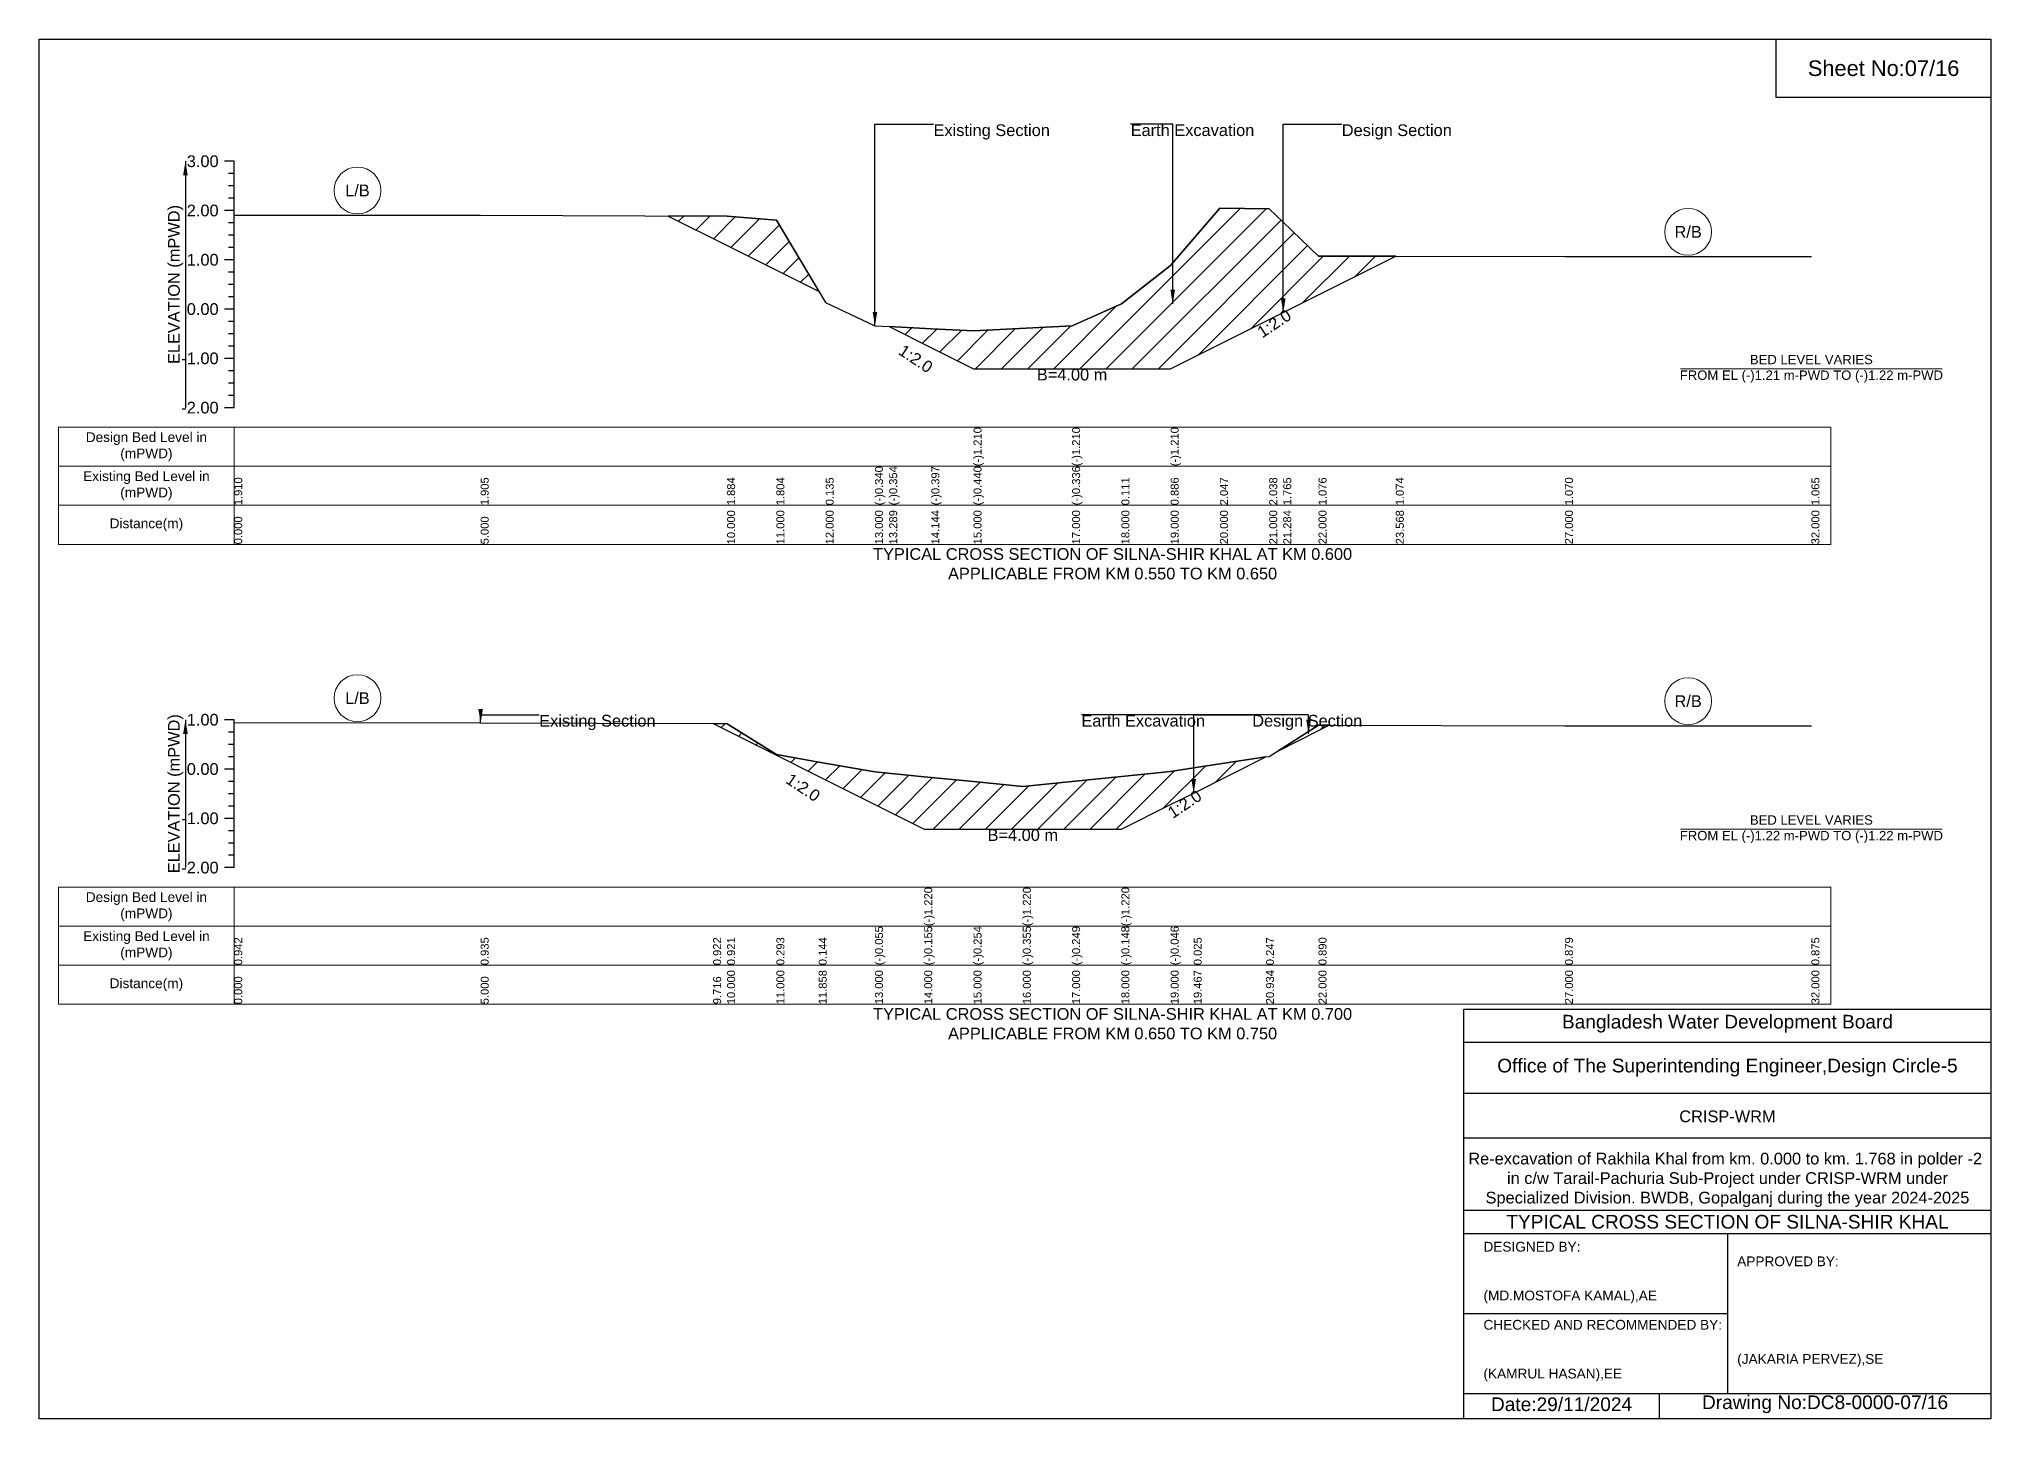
# Model space of a CAD drawing. Header units: inches. Extents: x 91000 to 258000, y -5656 to 0.
# Drawn here: x 160000 to 168000, y -5656 to 0 of the extents above; entities that cross this region are included whole.
import ezdxf

# ---------------------------------------------------------------- set-up
doc = ezdxf.new("R2010")
doc.units = ezdxf.units.IN
doc.header["$LTSCALE"] = 7
doc.header["$MEASUREMENT"] = 0
for name, color, linetype, lineweight in [('Cross section Data Border', 7, 'Continuous', 9), ('Cross Section Labels', 7, 'Continuous', 9), ('Existing_Bed_Level for Xsection', 7, 'Continuous', 25)]:
    doc.layers.add(name, color=color, linetype=linetype, lineweight=lineweight)
doc.styles.get("Standard").update_dxf_attribs({"font": 'arial.ttf'})
doc.dimstyles.get("Standard").update_dxf_attribs({"dimtxt": 0.18, "dimasz": 0.18, "dimexe": 0.18, "dimexo": 0.0625, "dimgap": 0.09, "dimtad": 0, "dimtih": 1, "dimtoh": 1, "dimdec": 4, "dimzin": 0, "dimdsep": 46, "dimtxsty": 'Standard', "dimcen": 0.09, "dimadec": 0, "dimazin": 0, "dimtfac": 1, "dimtdec": 4, "dimtofl": 0, "dimtmove": 0, "dimatfit": 3, "dimfxl": 1, "dimtolj": 1, "dimtzin": 0, "dimarcsym": 0})

msp = doc.modelspace()

# ---------------------------------------------------------------- hatches: boundary and pattern name
at = {"layer": 'Existing_Bed_Level for Xsection'}
h = msp.add_hatch(dxfattribs=at)
h.set_pattern_fill('ANSI31', color=256, scale=606, style=0)
h.paths.add_polyline_path([(163484.4, -1178.7), (163657.2, -1265.1), (163830, -1351.5), (164234, -1351.5), (164436, -1351.5), (164638, -1351.5), (164840, -1250.5), (165042, -1149.5), (165099.4, -1120.8), (165244, -1048.5), (165560.8, -890.1), (165244, -889.8), (165099.4, -750.7), (165042, -695.4), (164840, -693.6), (164638, -928.1), (164436, -1084.7), (164234, -1175), (163830, -1196), (163657.2, -1187.4)])
h = msp.add_hatch(dxfattribs=at)
h.set_pattern_fill('ANSI31', color=256, scale=606, style=0)
h.paths.add_polyline_path([(162578, -725.5), (162820, -846.5), (163022, -947.5), (163197.2, -1035.1), (163022, -742.7), (162820, -726.6)])
h = msp.add_hatch(dxfattribs=at)
h.set_pattern_fill('ANSI31', color=256, scale=606, style=0)
h.paths.add_polyline_path([(162762.7, -2806.1), (162820, -2834.7), (163022, -2935.7), (163195.4, -3022.4), (163426, -3137.7), (163628, -3238.7), (163830, -3238.7), (164032, -3238.7), (164234, -3238.7), (164436, -3238.7), (164638, -3137.7), (164732.3, -3090.6), (165028.7, -2942.4), (164732.3, -2987.3), (164638, -3001.6), (164436, -3022.1), (164234, -3042.6), (164032, -3064), (163830, -3043.6), (163628, -3023.5), (163426, -3003.4), (163195.4, -2963.3), (163022, -2933.1), (162820, -2806.2)])
h = msp.add_hatch(dxfattribs=at)
h.set_pattern_fill('ANSI31', color=256, scale=606, style=0)
h.paths.add_polyline_path([(165076.9, -2918.3), (165244, -2834.7), (165288.2, -2812.6), (165244, -2812.5)])

# ---------------------------------------------------------------- linework, layer by layer
for points in [[(160000, 0), (168000, 0), (168000, -5656), (160000, -5656)], [(167120, 0), (168000, 0), (168000, -240), (167120, -240)]]:
    msp.add_lwpolyline(points, close=True)
for points in [[(165840, -5656), (165840, -3976), (168000, -3976)], [(165840, -4112), (168000, -4112)], [(165840, -4320), (168000, -4320)], [(165840, -4504), (168000, -4504)], [(165840, -4800), (168000, -4800)], [(165840, -4896), (168000, -4896)], [(166920, -4896), (166920, -5552)], [(165840, -5224), (166920, -5224)], [(165840, -5552), (168000, -5552)], [(166640, -5552), (166640, -5656)]]:
    msp.add_lwpolyline(points)
at = {"layer": 'Cross section Data Border'}
for points in [[(160080, -1591.1), (167344, -1591.1), (167344, -2071.1), (160080, -2071.1)], [(160080, -3476.3), (167344, -3476.3), (167344, -3956.3), (160080, -3956.3)]]:
    msp.add_lwpolyline(points, close=True, dxfattribs=at)
for points in [[(160800, -1591.1), (160800, -2071.1)], [(160080, -1751.1), (167344, -1751.1)], [(160080, -1911.1), (167344, -1911.1)], [(160800, -3476.3), (160800, -3956.3)], [(160080, -3636.3), (167344, -3636.3)], [(160080, -3796.3), (167344, -3796.3)]]:
    msp.add_lwpolyline(points, dxfattribs=at)
at = {"layer": 'Cross Section Labels'}
for points in [[(166728.2, -1351.5), (167799.8, -1351.5)], [(166728.2, -3238.7), (167799.8, -3238.7)]]:
    msp.add_lwpolyline(points, dxfattribs=at)
for centre in [(161305, -620.8), (166759, -790.5), (161305, -2701.7), (166759, -2714.1)]:
    msp.add_circle(centre, 96, dxfattribs=at)
at = {"layer": 'Existing_Bed_Level for Xsection'}
for points in [[(160800, -501.1), (160760, -501.1)], [(160800, -551.6), (160776, -551.6)], [(160800, -1511.1), (160800, -1309.1), (160800, -1107.1), (160800, -905.1), (160800, -703.1), (160800, -501.1)], [(160800, -602.1), (160776, -602.1)], [(160800, -703.1), (160760, -703.1)], [(160800, -652.6), (160776, -652.6)], [(160800, -721.3), (161810, -722.3), (162820, -726.6), (163022, -742.7), (163224, -1079.8), (163426, -1175.8), (163484.4, -1178.7), (163657.2, -1187.4), (163830, -1196), (163830, -1196), (164234, -1175), (164234, -1175), (164436, -1084.7), (164638, -928.1), (164638, -928.1), (164840, -693.6), (165042, -695.4), (165099.4, -750.7), (165244, -889.8), (165560.8, -890.1), (166254, -891), (167264, -892)], [(160800, -753.6), (160776, -753.6)], [(160800, -804.1), (160776, -804.1)], [(160800, -854.6), (160776, -854.6)], [(160800, -905.1), (160760, -905.1)], [(160800, -955.6), (160776, -955.6)], [(160800, -1006.1), (160776, -1006.1)], [(160800, -1107.1), (160760, -1107.1)], [(160800, -1056.6), (160776, -1056.6)], [(160800, -1157.6), (160776, -1157.6)], [(160800, -1208.1), (160776, -1208.1)], [(160800, -1258.6), (160776, -1258.6)], [(160800, -1309.1), (160760, -1309.1)], [(160800, -1359.6), (160776, -1359.6)], [(160800, -1410.1), (160776, -1410.1)], [(160800, -1511.1), (160760, -1511.1)], [(160800, -1460.6), (160776, -1460.6)], [(160800, -2790.3), (160760, -2790.3)], [(160800, -3396.3), (160800, -3194.3), (160800, -2992.3), (160800, -2790.3)], [(160800, -2840.8), (160776, -2840.8)], [(160800, -2802), (161810, -2803.4), (162762.7, -2806.1), (162820, -2806.2), (163022, -2933.1), (163195.4, -2963.3), (163426, -3003.4), (163628, -3023.5), (163628, -3023.5), (163830, -3043.6), (164032, -3064), (164032, -3064), (164234, -3042.6), (164436, -3022.1), (164436, -3022.1), (164638, -3001.6), (164732.3, -2987.3), (165028.7, -2942.4), (165042, -2940.4), (165244, -2812.5), (166254, -2814.7), (167264, -2815.5)], [(160800, -2891.3), (160776, -2891.3)], [(160800, -2941.8), (160776, -2941.8)], [(160800, -2992.3), (160760, -2992.3)], [(160800, -3042.8), (160776, -3042.8)], [(160800, -3093.3), (160776, -3093.3)], [(160800, -3194.3), (160760, -3194.3)], [(160800, -3143.8), (160776, -3143.8)], [(160800, -3244.8), (160776, -3244.8)], [(160800, -3295.3), (160776, -3295.3)], [(160800, -3345.8), (160776, -3345.8)], [(160800, -3396.3), (160760, -3396.3)]]:
    msp.add_lwpolyline(points, dxfattribs=at)
for points in [[(163484.4, -1178.7), (163484.4, -1178.7), (163657.2, -1265.1), (163830, -1351.5), (163830, -1351.5), (164234, -1351.5), (164234, -1351.5), (164436, -1351.5), (164638, -1351.5), (164638, -1351.5), (164840, -1250.5), (165042, -1149.5), (165099.4, -1120.8), (165244, -1048.5), (165560.8, -890.1), (165244, -889.8), (165099.4, -750.7), (165042, -695.4), (164840, -693.6), (164638, -928.1), (164638, -928.1), (164436, -1084.7), (164234, -1175), (164234, -1175), (163830, -1196), (163830, -1196), (163657.2, -1187.4), (163484.4, -1178.7)], [(162578, -725.5), (162820, -846.5), (163022, -947.5), (163197.2, -1035.1), (163022, -742.7), (162820, -726.6)], [(162762.7, -2806.1), (162762.7, -2806.1), (162820, -2834.7), (163022, -2935.7), (163195.4, -3022.4), (163426, -3137.7), (163628, -3238.7), (163628, -3238.7), (163830, -3238.7), (164032, -3238.7), (164032, -3238.7), (164234, -3238.7), (164436, -3238.7), (164436, -3238.7), (164638, -3137.7), (164732.3, -3090.6), (165028.7, -2942.4), (165028.7, -2942.4), (165028.7, -2942.4), (164732.3, -2987.3), (164638, -3001.6), (164436, -3022.1), (164436, -3022.1), (164234, -3042.6), (164032, -3064), (164032, -3064), (163830, -3043.6), (163628, -3023.5), (163628, -3023.5), (163426, -3003.4), (163195.4, -2963.3), (163022, -2933.1), (162820, -2806.2), (162762.7, -2806.1)], [(165076.9, -2918.3), (165244, -2834.7), (165288.2, -2812.6), (165244, -2812.5)]]:
    msp.add_lwpolyline(points, close=True, dxfattribs=at)

# ---------------------------------------------------------------- texts
at = {"attachment_point": 5}
for s, insert, char_height in [('Sheet No:07/16', (167560, -120), 64), ('Bangladesh Water Development Board', (166920, -4036), 56), ('Office of The Superintending Engineer,Design Circle-5', (166920, -4216), 56)]:
    msp.add_mtext(s, dxfattribs=dict(at, insert=insert, char_height=char_height))
for s, insert, char_height, width, attachment_point in [('CRISP-WRM', (166920, -4416), 48, 2240, 5), ('Re-excavation of Rakhila Khal from km. 0.000 to km. 1.768 in polder -2  in c/w Tarail-Pachuria Sub-Project under CRISP-WRM under Specialized Division. BWDB, Gopalganj during the year 2024-2025', (166920, -4676), 48, 2160, 5), ('TYPICAL CROSS SECTION OF SILNA-SHIR KHAL', (166920, -4848), 56, 2240, 5), ('DESIGNED BY:^J^J^J(MD.MOSTOFA KAMAL),AE', (165920, -5056), 40, 1120, 4), ('APPROVED BY:^J^J^J^J^J^J(JAKARIA PERVEZ),SE', (166960, -5216), 40, 1120, 4), ('CHECKED AND RECOMMENDED BY:^J^J^J(KAMRUL HASAN),EE', (165920, -5376), 40, 1120, 4), ('Date:29/11/2024', (166240, -5596), 56, 1120, 5), ('Drawing No:DC8-0000-07/16', (167320, -5596), 56, 1760, 5)]:
    msp.add_mtext(s, dxfattribs=dict(insert=insert, char_height=char_height, width=width, attachment_point=attachment_point))
at = {"layer": 'Cross section Data Border', "char_height": 40, "width": 640, "attachment_point": 5}
for s, insert in [('Design Bed Level in (mPWD)', (160440, -1671.1)), ('Existing Bed Level in (mPWD)', (160440, -1831.1)), ('Distance(m)', (160440, -1991.1)), ('Design Bed Level in (mPWD)', (160440, -3556.3)), ('Existing Bed Level in (mPWD)', (160440, -3716.3)), ('Distance(m)', (160440, -3876.3))]:
    msp.add_mtext(s, dxfattribs=dict(at, insert=insert))
at = {"layer": 'Cross Section Labels'}
for s, insert, char_height, attachment_point in [('Existing Section', (163666, -349.6), 48, 1), ('Earth Excavation', (164474, -349.6), 48, 1), ('Design Section', (165339.4, -349.6), 48, 1), ('L/B', (161305, -620.8), 48, 5), ('R/B', (166759, -790.5), 48, 5), ('B=4.00 m', (164234, -1351.5), 48, 2), ('BED LEVEL VARIES ^JFROM EL (-)1.21 m-PWD TO (-)1.22 m-PWD', (167264, -1351.5), 38.4, 5), ('TYPICAL CROSS SECTION OF SILNA-SHIR KHAL AT KM 0.600^JAPPLICABLE FROM KM 0.550 TO KM 0.650', (164400, -2151.1), 48, 5), ('L/B', (161305, -2701.7), 48, 5), ('R/B', (166759, -2714.1), 48, 5), ('Existing Section', (162050, -2770.1), 48, 1), ('Earth Excavation', (164272, -2770.1), 48, 1), ('Design Section', (164972.3, -2770.1), 48, 1), ('BED LEVEL VARIES ^JFROM EL (-)1.22 m-PWD TO (-)1.22 m-PWD', (167264, -3238.7), 38.4, 5), ('B=4.00 m', (164032, -3238.7), 48, 2), ('TYPICAL CROSS SECTION OF SILNA-SHIR KHAL AT KM 0.700^JAPPLICABLE FROM KM 0.650 TO KM 0.750', (164400, -4036.3), 48, 5)]:
    msp.add_mtext(s, dxfattribs=dict(at, insert=insert, char_height=char_height, attachment_point=attachment_point))
at = {"layer": 'Cross Section Labels', "char_height": 48, "attachment_point": 2}
for insert, rotation in [((165048.9, -1146.1), 33.69007), ((163606.7, -1290.4), 326.30993), ((163144.9, -3047.7), 326.30993), ((164681.8, -3115.8), 33.69007)]:
    msp.add_mtext('1:2.0', dxfattribs=dict(at, insert=insert, rotation=rotation))
at = {"layer": 'Existing_Bed_Level for Xsection', "char_height": 48, "attachment_point": 6}
for s, insert in [('3.00', (160736, -501.1)), ('2.00', (160736, -703.1)), ('1.00', (160736, -905.1)), ('0.00', (160736, -1107.1)), ('-1.00', (160736, -1309.1)), ('-2.00', (160736, -1511.1)), ('1.00', (160736, -2790.3)), ('0.00', (160736, -2992.3)), ('-1.00', (160736, -3194.3)), ('-2.00', (160736, -3396.3))]:
    msp.add_mtext(s, dxfattribs=dict(at, insert=insert))
at = {"layer": 'Existing_Bed_Level for Xsection', "rotation": 90}
for s, insert, char_height, attachment_point in [('ELEVATION (mPWD)', (160560, -1006.1), 48, 5), ('(-)1.210', (163830, -1751.1), 32.8, 1), ('(-)1.210', (164234, -1751.1), 32.8, 1), ('(-)1.210', (164638, -1751.1), 32.8, 1), ('(-)0.340', (163426, -1911.1), 32.8, 1), ('(-)0.354', (163484.4, -1911.1), 32.8, 1), ('(-)0.397', (163657.2, -1911.1), 32.8, 1), ('(-)0.440', (163830, -1911.1), 32.8, 1), ('(-)0.336', (164234, -1911.1), 32.8, 1), ('1.910', (160800, -1911.1), 32.8, 1), ('1.905', (161810, -1911.1), 32.8, 1), ('1.884', (162820, -1911.1), 32.8, 1), ('1.804', (163022, -1911.1), 32.8, 1), ('0.135', (163224, -1911.1), 32.8, 1), ('0.111', (164436, -1911.1), 32.8, 1), ('0.886', (164638, -1911.1), 32.8, 1), ('2.047', (164840, -1911.1), 32.8, 1), ('2.038', (165042, -1911.1), 32.8, 1), ('1.765', (165099.4, -1911.1), 32.8, 1), ('1.076', (165244, -1911.1), 32.8, 1), ('1.074', (165560.8, -1911.1), 32.8, 1), ('1.070', (166254, -1911.1), 32.8, 1), ('1.065', (167264, -1911.1), 32.8, 1), ('0.000', (160800, -2071.1), 32.8, 1), ('5.000', (161810, -2071.1), 32.8, 1), ('10.000', (162820, -2071.1), 32.8, 1), ('11.000', (163022, -2071.1), 32.8, 1), ('12.000', (163224, -2071.1), 32.8, 1), ('13.000', (163426, -2071.1), 32.8, 1), ('13.289', (163484.4, -2071.1), 32.8, 1), ('14.144', (163657.2, -2071.1), 32.8, 1), ('15.000', (163830, -2071.1), 32.8, 1), ('17.000', (164234, -2071.1), 32.8, 1), ('18.000', (164436, -2071.1), 32.8, 1), ('19.000', (164638, -2071.1), 32.8, 1), ('20.000', (164840, -2071.1), 32.8, 1), ('21.000', (165042, -2071.1), 32.8, 1), ('21.284', (165099.4, -2071.1), 32.8, 1), ('22.000', (165244, -2071.1), 32.8, 1), ('23.568', (165560.8, -2071.1), 32.8, 1), ('27.000', (166254, -2071.1), 32.8, 1), ('32.000', (167264, -2071.1), 32.8, 1), ('ELEVATION (mPWD)', (160560, -3093.3), 48, 5), ('(-)1.220', (163628, -3636.3), 32.8, 1), ('(-)1.220', (164032, -3636.3), 32.8, 1), ('(-)1.220', (164436, -3636.3), 32.8, 1), ('(-)0.055', (163426, -3796.3), 32.8, 1), ('(-)0.155', (163628, -3796.3), 32.8, 1), ('(-)0.254', (163830, -3796.3), 32.8, 1), ('(-)0.355', (164032, -3796.3), 32.8, 1), ('(-)0.249', (164234, -3796.3), 32.8, 1), ('(-)0.148', (164436, -3796.3), 32.8, 1), ('(-)0.046', (164638, -3796.3), 32.8, 1), ('0.942', (160800, -3796.3), 32.8, 1), ('0.935', (161810, -3796.3), 32.8, 1), ('0.922', (162762.7, -3796.3), 32.8, 1), ('0.921', (162820, -3796.3), 32.8, 1), ('0.293', (163022, -3796.3), 32.8, 1), ('0.144', (163195.4, -3796.3), 32.8, 1), ('0.025', (164732.3, -3796.3), 32.8, 1), ('0.247', (165028.7, -3796.3), 32.8, 1), ('0.890', (165244, -3796.3), 32.8, 1), ('0.879', (166254, -3796.3), 32.8, 1), ('0.875', (167264, -3796.3), 32.8, 1), ('10.000', (162820, -3956.3), 32.8, 1), ('11.000', (163022, -3956.3), 32.8, 1), ('11.858', (163195.4, -3956.3), 32.8, 1), ('13.000', (163426, -3956.3), 32.8, 1), ('14.000', (163628, -3956.3), 32.8, 1), ('15.000', (163830, -3956.3), 32.8, 1), ('16.000', (164032, -3956.3), 32.8, 1), ('17.000', (164234, -3956.3), 32.8, 1), ('18.000', (164436, -3956.3), 32.8, 1), ('19.000', (164638, -3956.3), 32.8, 1), ('19.467', (164732.3, -3956.3), 32.8, 1), ('20.934', (165028.7, -3956.3), 32.8, 1), ('22.000', (165244, -3956.3), 32.8, 1), ('27.000', (166254, -3956.3), 32.8, 1), ('32.000', (167264, -3956.3), 32.8, 1), ('0.000', (160800, -3956.3), 32.8, 1), ('5.000', (161810, -3956.3), 32.8, 1), ('9.716', (162762.7, -3956.3), 32.8, 1)]:
    msp.add_mtext(s, dxfattribs=dict(at, insert=insert, char_height=char_height, attachment_point=attachment_point))

# ---------------------------------------------------------------- leaders
at = {"layer": 'Cross Section Labels', "annotation_type": 0, "has_hookline": 1}
for points, hookline_direction, text_width in [([(163426, -1175.8), (163426, -349.6), (163665.9, -349.6)], 0, 467.2), ([(164646.5, -1085.3), (164646.5, -349.6), (164473.9, -349.6)], 0, 497), ([(165099.4, -1120.8), (165099.4, -349.6), (165339.3, -349.6)], 0, 441.2), ([(161810, -2803.4), (161810, -2770.1), (162049.9, -2770.1)], 0, 467.2), ([(165203.1, -2847.8), (165203.1, -2770.1), (164272.1, -2770.1)], 1, 497), ([(164732.3, -3090.6), (164732.3, -2770.1), (164972.2, -2770.1)], 0, 441.2)]:
    msp.add_leader(points, dimstyle='Standard', override={"dimasz": 57.6}, dxfattribs=dict(at, hookline_direction=hookline_direction, text_width=text_width))
at = {"layer": 'Existing_Bed_Level for Xsection'}
for points in [[(160600, -501.1), (160600, -1511.1)], [(160600, -2790.3), (160600, -3396.3)]]:
    msp.add_leader(points, dimstyle='Standard', override={"dimasz": 57.6}, dxfattribs=at)

doc.saveas('drawing.dxf')
